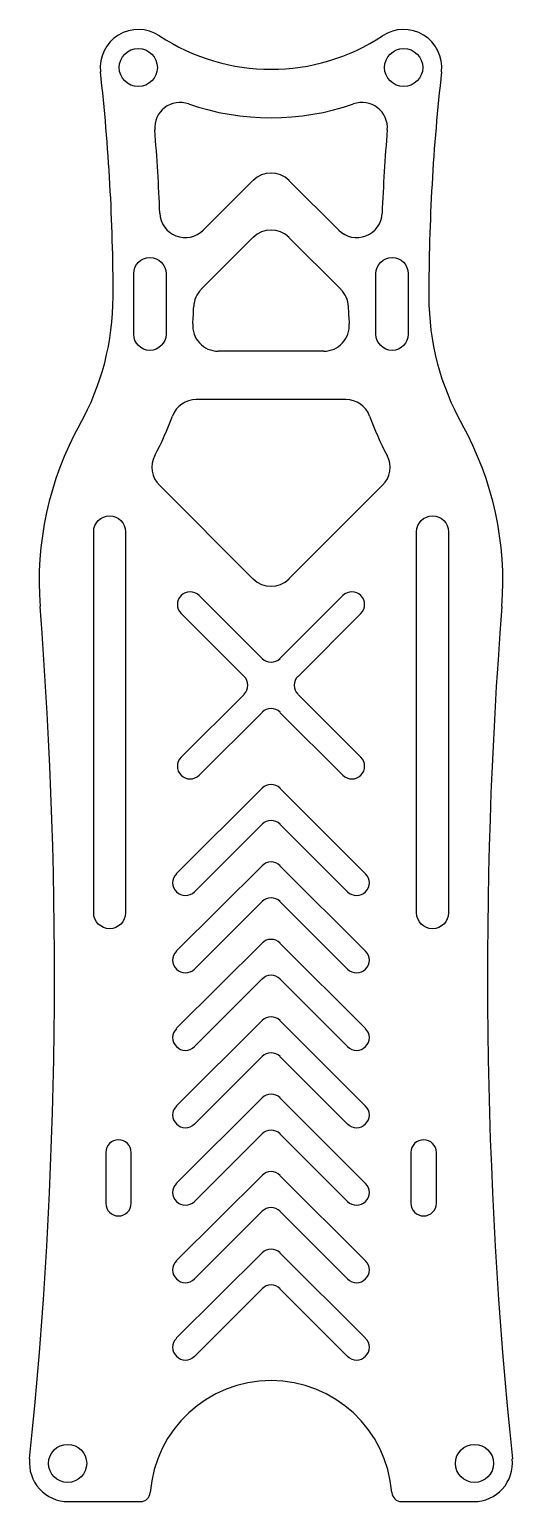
# Model space of a CAD drawing. Header units: millimetres. Extents: x -19 to 19, y -64 to 52.
import ezdxf

# ---------------------------------------------------------------- set-up
doc = ezdxf.new("R2010")
doc.units = ezdxf.units.MM
doc.layers.get('0').update_dxf_attribs({"linetype": 'CONTINUOUS'})

msp = doc.modelspace()

# ---------------------------------------------------------------- linework, layer by layer
for p, q in [((-1.35, 39.92), (-5.26, 36)), ((5.39, 36), (1.48, 39.92)), ((-1.35, 35.43), (-5.43, 31.35)), ((5.56, 31.35), (1.48, 35.43)), ((4.22, 26.48), (-4.09, 26.48)), ((5.95, 22.67), (-5.81, 22.67)), ((-1.35, 8.56), (-8.71, 15.92)), ((1.48, 8.56), (8.84, 15.92)), ((-0.64, 2.29), (-5.59, 7.24)), ((0.77, 2.29), (5.72, 7.24)), ((-2.05, 0.87), (-7, 5.82)), ((2.19, 0.87), (7.14, 5.82)), ((-7, -5.49), (-2.05, -0.54)), ((7.14, -5.49), (2.19, -0.54)), ((-5.59, -6.91), (-0.64, -1.96)), ((5.72, -6.91), (0.77, -1.96)), ((-0.64, -7.93), (-7.38, -14.67)), ((7.51, -14.67), (0.77, -7.93)), ((-5.96, -16.08), (-0.64, -10.76)), ((0.77, -10.76), (6.09, -16.08)), ((-0.64, -14.03), (-7.38, -20.76)), ((7.51, -20.76), (0.77, -14.03)), ((-5.96, -22.18), (-0.64, -16.86)), ((0.77, -16.86), (6.09, -22.18)), ((-0.64, -20.13), (-7.38, -26.86)), ((7.51, -26.86), (0.77, -20.13)), ((-5.96, -28.27), (-0.64, -22.95)), ((0.77, -22.95), (6.09, -28.27)), ((-0.64, -26.22), (-7.38, -32.96)), ((7.51, -32.96), (0.77, -26.22)), ((-5.96, -34.37), (-0.64, -29.05)), ((0.77, -29.05), (6.09, -34.37)), ((-0.64, -32.32), (-7.38, -39.05)), ((7.51, -39.05), (0.77, -32.32)), ((-5.96, -40.47), (-0.64, -35.15)), ((0.77, -35.15), (6.09, -40.47)), ((-12.93, -36.61), (-12.93, -40.61)), ((-10.93, -40.61), (-10.93, -36.61)), ((11.07, -36.61), (11.07, -40.61)), ((13.07, -40.61), (13.07, -36.61)), ((-0.64, -38.41), (-7.38, -45.15)), ((7.51, -45.15), (0.77, -38.41)), ((-5.96, -46.56), (-0.64, -41.24)), ((0.77, -41.24), (6.09, -46.56)), ((-0.64, -44.51), (-7.38, -51.24)), ((7.51, -51.24), (0.77, -44.51)), ((-5.96, -52.66), (-0.64, -47.34)), ((0.77, -47.34), (6.09, -52.66)), ((-15.88, -64.09), (-10.19, -64.09)), ((10.33, -64.09), (16.01, -64.09))]:
    msp.add_line(p, q)
for points in [[(-10.73, 27.81), (-10.73, 32.58, -1), (-8.19, 32.58), (-8.19, 27.81, -1)], [(10.86, 32.58), (10.86, 27.81, -1), (8.32, 27.81), (8.32, 32.58, -1)], [(-11.38, 12.26), (-11.38, -17.74, -1), (-13.88, -17.74), (-13.88, 12.26, -1)], [(11.52, -17.74), (11.52, 12.26, -1), (14.02, 12.26), (14.02, -17.74, -1)]]:
    msp.add_lwpolyline(points, format="xyb", close=True)
for centre in [(-10.37, 48.81), (10.5, 48.81), (-15.93, -61.09), (16.07, -61.09)]:
    msp.add_circle(centre, 1.5)
for centre, radius, start, end in [((-10.37, 48.81), 3, 56.4318, 186.4713), ((0.07, 64.54), 15.87, 236.4318, 303.5682), ((10.5, 48.81), 3, -6.4713, 123.5682), ((-169.35, 30.77), 157, 0, 6.4713), ((169.48, 30.77), 157, 173.5287, 180), ((-7.08, 44.06), 2, 70.7475, 184.6814), ((0.07, 64.54), 19.69, 250.7475, 289.2525), ((7.22, 44.06), 2, -4.6814, 109.2525), ((-169.35, 30.77), 160.81, 2.3384, 4.6814), ((169.48, 30.77), 160.81, 175.3186, 177.6616), ((0.07, 38.5), 2, 45, 135), ((-6.68, 37.42), 2, 182.3384, 315), ((6.81, 37.42), 2, 225, 357.6616), ((0.07, 34.01), 2, 45, 135), ((-4.01, 29.93), 2, 135, 178.3419), ((4.15, 29.93), 2, 1.6581, 45), ((-33.05, 30.77), 20.7, -29.0953, 0), ((33.18, 30.77), 20.7, 180, 209.0953), ((-33.05, 30.77), 27.05, 355.4703, 358.3419), ((33.18, 30.77), 27.05, 181.6581, 184.5297), ((-4.09, 28.48), 2, 175.4703, 270), ((4.22, 28.48), 2, -90, 4.5297), ((-5.81, 20.67), 2, 90, 159.6463), ((5.95, 20.67), 2, 20.3537, 90), ((-33.05, 30.77), 27.05, 332.4406, 339.6463), ((33.18, 30.77), 27.05, 200.3537, 207.5594), ((7.23, 8.36), 25.4, 150.9047, 184.4839), ((-7.1, 8.36), 25.4, -4.4839, 29.0953), ((-7.3, 17.33), 2, 152.4406, 225), ((7.43, 17.33), 2, -45, 27.5594), ((0.07, 9.97), 2, 225, 315), ((-6.3, 6.53), 1, 45, 225), ((6.43, 6.53), 1, -45, 135), ((-388.2, -22.65), 371.24, -5.8876, 4.4839), ((388.33, -22.65), 371.24, 175.5161, 185.8876), ((0.07, 2.99), 1, 225, 315), ((-2.76, 0.17), 1, -45, 45), ((2.89, 0.17), 1, 135, 225), ((0.07, -2.66), 1, 45, 135), ((-6.3, -6.2), 1, 135, 315), ((6.43, -6.2), 1, -135, 45), ((0.07, -8.64), 1, 45, 135), ((0.07, -11.47), 1, 45, 135), ((0.07, -14.74), 1, 45, 135), ((-6.67, -15.38), 1, 135, 315), ((6.8, -15.38), 1, -135, 45), ((0.07, -17.56), 1, 45, 135), ((-6.67, -21.47), 1, 135, 315), ((0.07, -20.83), 1, 45, 135), ((6.8, -21.47), 1, -135, 45), ((0.07, -23.66), 1, 45, 135), ((0.07, -26.93), 1, 45, 135), ((-6.67, -27.57), 1, 135, 315), ((6.8, -27.57), 1, -135, 45), ((0.07, -29.76), 1, 45, 135), ((0.07, -33.02), 1, 45, 135), ((-6.67, -33.66), 1, 135, 315), ((6.8, -33.66), 1, -135, 45), ((-11.93, -36.61), 1, 0, 180), ((0.07, -35.85), 1, 45, 135), ((12.07, -36.61), 1, 0, 180), ((0.07, -39.12), 1, 45, 135), ((-6.67, -39.76), 1, 135, 315), ((6.8, -39.76), 1, -135, 45), ((-11.93, -40.61), 1, -180, 0), ((0.07, -41.95), 1, 45, 135), ((12.07, -40.61), 1, -180, 0), ((-6.67, -45.86), 1, 135, 315), ((0.07, -45.22), 1, 45, 135), ((6.8, -45.86), 1, -135, 45), ((0.07, -48.04), 1, 45, 135), ((-6.67, -51.95), 1, 135, 315), ((6.8, -51.95), 1, -135, 45), ((0.07, -64.09), 9.52, 4.248, 175.752), ((-15.88, -61.05), 3.05, 174.1124, 270), ((16.01, -61.05), 3.05, -90, 5.8876), ((-10.19, -63.33), 0.762, 270, 355.752), ((10.33, -63.33), 0.762, 184.248, 270)]:
    msp.add_arc(centre, radius, start, end)

doc.saveas('drawing.dxf')
